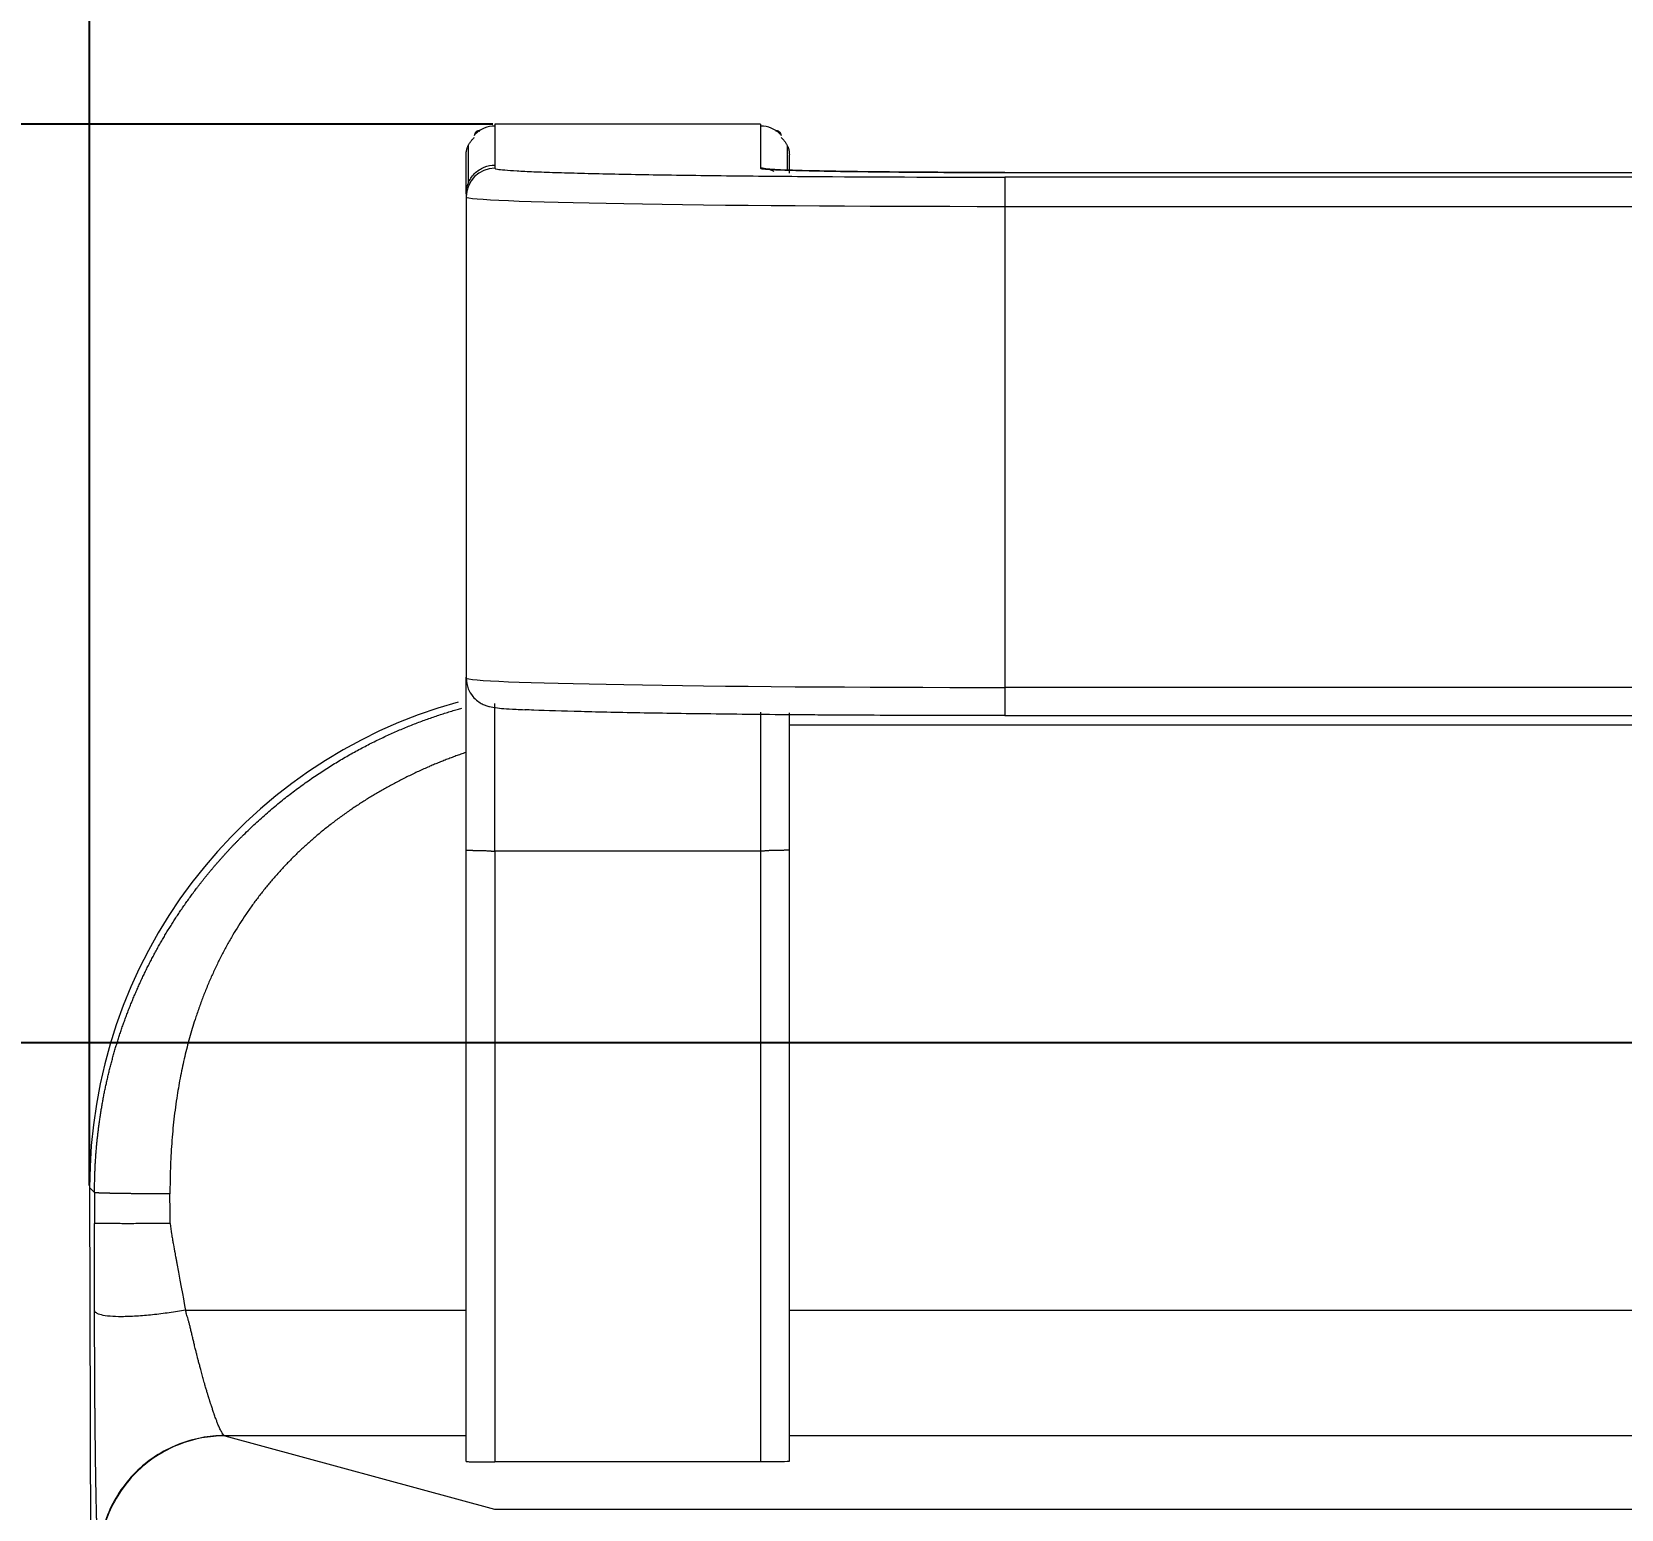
# Model space of a CAD drawing. Header units: millimetres. Extents: x 17284 to 19660, y -6011 to -2651.
# Drawn here: x 17738.91 to 17783.17, y -4804.72 to -4763.57 of the extents above; entities that cross this region are included whole.
import ezdxf

# ---------------------------------------------------------------- set-up
doc = ezdxf.new("R2010")
doc.units = ezdxf.units.MM
doc.layers.add('DIM', color=3, linetype='Continuous', lineweight=13)
doc.styles.get("Standard").update_dxf_attribs({"font": 'arial.ttf'})
doc.dimstyles.get("Standard").update_dxf_attribs({"dimtxt": 0.18, "dimasz": 0.18, "dimexe": 0.18, "dimexo": 0.0625, "dimgap": 0.09, "dimtad": 0, "dimtih": 1, "dimtoh": 1, "dimdec": 1, "dimdsep": 46, "dimtxsty": 'Standard', "dimcen": 0.09, "dimadec": 0, "dimazin": 0, "dimtfac": 1, "dimtdec": 1, "dimtofl": 0, "dimtmove": 0, "dimatfit": 3, "dimfxl": 1, "dimtolj": 1, "dimtzin": 0, "dimarcsym": 0})

# ---------------------------------------------------------------- blocks, each defined once
blk = doc.blocks.new('*D58')
at = {"layer": 'Defpoints', "color": 0, "transparency": 16777216}
for p in [(18255.094, -4637.171), (17740.521, -4795.764), (18255.094, -4795.764)]:
    blk.add_point(p, dxfattribs=at)
at = {"layer": 'DIM', "color": 0, "lineweight": -2, "transparency": 16777216}
for p, q in [((17740.521, -4795.701), (17740.521, -4636.991)), ((17758.521, -4637.171), (17923.677, -4637.171)), ((18237.094, -4637.171), (17973.373, -4637.171)), ((18255.094, -4795.701), (18255.094, -4636.991))]:
    blk.add_line(p, q, dxfattribs=at)
at = {"layer": 'DIM', "color": 0, "transparency": 16777216}
for points in [[(17758.521, -4634.171), (17758.521, -4640.171), (17740.521, -4637.171)], [(18237.094, -4634.171), (18237.094, -4640.171), (18255.094, -4637.171)]]:
    blk.add_solid(points, dxfattribs=at)
at = {"layer": 'DIM', "color": 0, "transparency": 16777216, "insert": (17948.525, -4637.171), "char_height": 18, "attachment_point": 5}
blk.add_mtext('\\A1;514', dxfattribs=at)
blk = doc.blocks.new('*D59')
at = {"layer": 'Defpoints', "color": 0, "transparency": 16777216}
for p in [(17740.521, -4693.506), (17740.521, -4791.73), (17814.807, -4791.73)]:
    blk.add_point(p, dxfattribs=at)
at = {"layer": 'DIM', "color": 0, "lineweight": -2, "transparency": 16777216}
for p, q in [((17740.521, -4791.668), (17740.521, -4693.326)), ((17814.807, -4791.668), (17814.807, -4693.326)), ((17740.521, -4693.506), (17722.521, -4693.506)), ((17796.807, -4693.506), (17758.521, -4693.506))]:
    blk.add_line(p, q, dxfattribs=at)
at = {"layer": 'DIM', "color": 0, "transparency": 16777216}
for points in [[(17758.521, -4690.506), (17758.521, -4696.506), (17740.521, -4693.506)], [(17796.807, -4690.506), (17796.807, -4696.506), (17814.807, -4693.506)]]:
    blk.add_solid(points, dxfattribs=at)
at = {"layer": 'DIM', "color": 0, "transparency": 16777216, "insert": (17694.149, -4693.506), "char_height": 18, "attachment_point": 5}
blk.add_mtext('\\A1;74.5', dxfattribs=at)
blk = doc.blocks.new('*D62')
at = {"layer": 'Defpoints', "color": 0, "transparency": 16777216}
for p in [(17804.757, -4791.73), (17689.316, -4934.73), (17804.757, -4934.73)]:
    blk.add_point(p, dxfattribs=at)
at = {"layer": 'DIM', "color": 0, "lineweight": -2, "transparency": 16777216}
for p, q in [((17804.695, -4791.73), (17689.136, -4791.73)), ((17689.316, -4809.73), (17689.316, -4849.034)), ((17689.316, -4916.73), (17689.316, -4877.427)), ((17804.695, -4934.73), (17689.136, -4934.73))]:
    blk.add_line(p, q, dxfattribs=at)
at = {"layer": 'DIM', "color": 0, "transparency": 16777216}
for points in [[(17686.316, -4809.73), (17692.316, -4809.73), (17689.316, -4791.73)], [(17686.316, -4916.73), (17692.316, -4916.73), (17689.316, -4934.73)]]:
    blk.add_solid(points, dxfattribs=at)
at = {"layer": 'DIM', "color": 0, "transparency": 16777216, "insert": (17689.316, -4863.23), "char_height": 18, "attachment_point": 5}
blk.add_mtext('\\A1;143', dxfattribs=at)
blk = doc.blocks.new('*D66')
at = {"layer": 'Defpoints', "color": 0, "transparency": 16777216}
for p in [(17751.807, -4766.149), (17623.242, -4944.73), (17765.841, -4944.73)]:
    blk.add_point(p, dxfattribs=at)
at = {"layer": 'DIM', "color": 0, "lineweight": -2, "transparency": 16777216}
for p, q in [((17751.745, -4766.149), (17623.062, -4766.149)), ((17623.242, -4784.149), (17623.242, -4841.249)), ((17623.242, -4926.73), (17623.242, -4869.63)), ((17765.779, -4944.73), (17623.062, -4944.73))]:
    blk.add_line(p, q, dxfattribs=at)
at = {"layer": 'DIM', "color": 0, "transparency": 16777216}
for points in [[(17620.242, -4784.149), (17626.242, -4784.149), (17623.242, -4766.149)], [(17620.242, -4926.73), (17626.242, -4926.73), (17623.242, -4944.73)]]:
    blk.add_solid(points, dxfattribs=at)
at = {"layer": 'DIM', "color": 0, "transparency": 16777216, "insert": (17623.242, -4855.44), "char_height": 18, "attachment_point": 5}
blk.add_mtext('\\A1;178.5', dxfattribs=at)

msp = doc.modelspace()

# ---------------------------------------------------------------- linework, layer by layer
at = {"linetype": 'Continuous', "lineweight": 18}
for p, q in [((17759.207, -4766.149), (17751.807, -4766.149)), ((17766.007, -4767.491), (18230.007, -4767.491)), ((17751.007, -4768.085), (17751.007, -4768.172)), ((17751.007, -4768.172), (17751.007, -4781.57)), ((17766.007, -4782.618), (18230.007, -4782.618)), ((17740.521, -4795.764), (17740.842, -4923.222)), ((17759.207, -4803.405), (17751.807, -4803.405)), ((17751.8, -4804.72), (18243.815, -4804.72))]:
    msp.add_line(p, q, dxfattribs=at)
at = {"linetype": 'Continuous', "lineweight": 13}
for p, q in [((17751.807, -4767.285), (17751.807, -4767.372)), ((17759.207, -4767.285), (17759.207, -4767.372)), ((18230.007, -4767.62), (17766.007, -4767.62)), ((17766.007, -4767.62), (17766.007, -4768.434)), ((17766.007, -4768.434), (17766.007, -4781.832)), ((17766.007, -4768.434), (18230.007, -4768.434)), ((17766.007, -4781.832), (17766.007, -4782.618)), ((18230.007, -4781.832), (17766.007, -4781.832)), ((17986.813, -4782.888), (17760.008, -4782.888)), ((17740.658, -4795.902), (17740.521, -4795.764)), ((17743.189, -4799.177), (17751.011, -4799.177)), ((17760.01, -4799.177), (17980.413, -4799.177)), ((17751.009, -4802.677), (17744.283, -4802.677)), ((17744.283, -4802.677), (17751.8, -4804.72)), ((17980.41, -4802.677), (17760.01, -4802.677))]:
    msp.add_line(p, q, dxfattribs=at)
for centre, major_axis, ratio, start_param, end_param in [((17751.807, -4768.172), (-0.8, 0), 0.999848, 4.712389, 6.283185), ((17759.207, -4768.172), (0.8, 0), 0.999848, 1.080119, 1.570796), ((17766.007, -4767.372), (-6.8, 0), 0.017452, 0, 1.570796), ((17766.007, -4768.172), (-15, 0), 0.017452, 0, 1.570796), ((17766.007, -4781.57), (15, 0), 0.017452, 3.141593, 4.712389)]:
    msp.add_ellipse(centre, major_axis=major_axis, ratio=ratio, start_param=start_param, end_param=end_param, dxfattribs=at)
at = {"linetype": 'Continuous', "lineweight": 18}
msp.add_ellipse((17754.523, -4795.733), major_axis=(9.863, -9.942), ratio=0.999698, start_param=2.630393, end_param=3.933367, dxfattribs=at)
for points, degree, knots in [([(17751.389, -4766.346), (17751.352, -4766.316), (17751.293, -4766.355), (17751.248, -4766.383), (17751.23, -4766.468)], 3, [0, 0, 0, 0, 0.56271, 1, 1, 1, 1]), ([(17751.807, -4766.198), (17751.703, -4766.199), (17751.552, -4766.229), (17751.362, -4766.331), (17751.278, -4766.401), (17751.238, -4766.441)], 3, [0, 0, 0, 0, 0.482443, 0.739098, 1, 1, 1, 1]), ([(17759.777, -4766.441), (17759.737, -4766.401), (17759.653, -4766.331), (17759.463, -4766.229), (17759.312, -4766.199), (17759.207, -4766.198)], 3, [0, 0, 0, 0, 0.2609, 0.517555, 1, 1, 1, 1]), ([(17759.785, -4766.469), (17759.767, -4766.383), (17759.722, -4766.355), (17759.663, -4766.316), (17759.627, -4766.346)], 3, [0, 0, 0, 0, 0.437656, 1, 1, 1, 1]), ([(17751.062, -4766.736), (17751.062, -4766.79), (17751.062, -4766.885), (17751.062, -4767.008), (17751.062, -4767.103), (17751.062, -4767.185), (17751.062, -4767.265), (17751.062, -4767.345), (17751.062, -4767.427), (17751.062, -4767.522), (17751.062, -4767.645), (17751.062, -4767.74), (17751.062, -4767.794)], 3, [0, 0, 0, 0, 0.153019, 0.268642, 0.349318, 0.423693, 0.5, 0.576307, 0.650682, 0.731358, 0.846981, 1, 1, 1, 1]), ([(17759.953, -4767.425), (17759.953, -4767.425), (17759.953, -4767.398), (17759.953, -4767.345), (17759.953, -4767.265), (17759.953, -4767.185), (17759.953, -4767.103), (17759.953, -4767.008), (17759.953, -4766.885), (17759.953, -4766.79), (17759.953, -4766.736)], 3, [0, 0, 0, 0, 0.001232, 0.115394, 0.232522, 0.349649, 0.463811, 0.587646, 0.765122, 1, 1, 1, 1]), ([(17751.007, -4768.085), (17751.007, -4767.957), (17751.007, -4767.766), (17751.007, -4767.544), (17751.007, -4767.433), (17751.007, -4767.377), (17751.007, -4767.349), (17751.007, -4767.336), (17751.007, -4767.329), (17751.007, -4767.325), (17751.007, -4767.323), (17751.007, -4767.323), (17751.007, -4767.322), (17751.007, -4767.322), (17751.007, -4767.322), (17751.007, -4767.322), (17751.007, -4767.322), (17751.007, -4767.312), (17751.007, -4767.28), (17751.007, -4767.215), (17751.007, -4767.175), (17751.007, -4767.153), (17751.007, -4767.142), (17751.007, -4767.136), (17751.007, -4767.134), (17751.007, -4767.132), (17751.007, -4767.131), (17751.007, -4767.131), (17751.007, -4767.131), (17751.007, -4767.131), (17751.007, -4767.131), (17751.007, -4767.131), (17751.007, -4767.125), (17751.007, -4767.109), (17751.007, -4767.076), (17751.007, -4767.057), (17751.007, -4767.046), (17751.007, -4767.041), (17751.007, -4767.038), (17751.007, -4767.037), (17751.007, -4767.036), (17751.007, -4767.035), (17751.007, -4767.035), (17751.007, -4767.035), (17751.007, -4767.035), (17751.007, -4767.027), (17751.007, -4767.016), (17751.007, -4767.004), (17751.007, -4767)], 3, [0, 0, 0, 0, 0.35195, 0.527925, 0.615912, 0.659906, 0.681903, 0.692901, 0.698401, 0.70115, 0.702525, 0.703212, 0.703556, 0.703728, 0.703814, 0.703814, 0.7039, 0.7039, 0.791887, 0.835881, 0.857878, 0.868876, 0.874375, 0.877125, 0.8785, 0.879187, 0.879531, 0.879703, 0.879789, 0.879832, 0.879832, 0.879875, 0.879875, 0.923868, 0.945865, 0.956864, 0.962363, 0.965113, 0.966487, 0.967175, 0.967518, 0.96769, 0.967776, 0.967776, 0.967862, 0.967862, 0.989859, 1, 1, 1, 1]), ([(17760.007, -4767), (17760.007, -4767.011), (17760.007, -4767.023), (17760.007, -4767.068), (17760.007, -4767.1), (17760.007, -4767.161), (17760.007, -4767.193), (17760.007, -4767.243), (17760.007, -4767.267), (17760.007, -4767.294), (17760.007, -4767.308), (17760.007, -4767.315), (17760.007, -4767.318), (17760.007, -4767.32), (17760.007, -4767.321), (17760.007, -4767.321), (17760.007, -4767.321), (17760.007, -4767.322), (17760.007, -4767.322), (17760.007, -4767.322), (17760.007, -4767.322), (17760.007, -4767.334), (17760.007, -4767.369), (17760.007, -4767.391), (17760.007, -4767.404), (17760.007, -4767.41), (17760.007, -4767.414), (17760.007, -4767.415), (17760.007, -4767.416), (17760.007, -4767.417), (17760.007, -4767.417), (17760.007, -4767.445), (17760.007, -4767.479), (17760.007, -4767.501), (17760.007, -4767.508), (17760.007, -4767.511), (17760.007, -4767.512), (17760.007, -4767.512), (17760.007, -4767.513), (17760.007, -4767.513), (17760.007, -4767.513), (17760.007, -4767.513), (17760.007, -4767.513), (17760.007, -4767.513), (17760.007, -4767.513)], 3, [0, 0, 0, 0, 0.068001, 0.068001, 0.254434, 0.254434, 0.440866, 0.440866, 0.534082, 0.58069, 0.603995, 0.615647, 0.621473, 0.624386, 0.625842, 0.62657, 0.626934, 0.627116, 0.627116, 0.627299, 0.627299, 0.720515, 0.767123, 0.790427, 0.802079, 0.807905, 0.810818, 0.812274, 0.813003, 0.813003, 0.813731, 0.813731, 0.906947, 0.953555, 0.976859, 0.988511, 0.994337, 0.99725, 0.998707, 0.999435, 0.999799, 0.999981, 0.999981, 1, 1, 1, 1]), ([(17751.807, -4767.372), (17751.807, -4767.38), (17751.83, -4767.389), (17751.922, -4767.405), (17751.992, -4767.413), (17752.175, -4767.429), (17752.288, -4767.437), (17752.559, -4767.452), (17752.717, -4767.46), (17753.073, -4767.475), (17753.272, -4767.482), (17753.709, -4767.496), (17753.949, -4767.503), (17754.722, -4767.523), (17755.31, -4767.536), (17756.624, -4767.559), (17757.336, -4767.569), (17758.496, -4767.583), (17758.893, -4767.587), (17759.71, -4767.594), (17760.127, -4767.598), (17762.287, -4767.614), (17764.103, -4767.62), (17766.007, -4767.62)], 3, [0, 0, 0, 0, 0.0625, 0.0625, 0.125, 0.125, 0.1875, 0.1875, 0.25, 0.25, 0.3125, 0.3125, 0.375, 0.375, 0.5, 0.5, 0.625, 0.625, 0.6875, 0.6875, 0.75, 0.75, 1, 1, 1, 1]), ([(17759.607, -4767.409), (17759.526, -4767.405), (17759.414, -4767.4), (17759.372, -4767.395), (17759.369, -4767.395)], 3, [0, 0, 0, 0, 0.536818, 1, 1, 1, 1]), ([(17766.007, -4767.491), (17765.637, -4767.491), (17764.577, -4767.489), (17762.855, -4767.479), (17761.14, -4767.457), (17760.033, -4767.431), (17759.694, -4767.415), (17759.607, -4767.409)], 3, [0, 0, 0, 0, 0.127599, 0.372868, 0.618674, 0.863843, 1, 1, 1, 1]), ([(17751.007, -4786.357), (17751.007, -4785.661), (17751.007, -4785.059), (17751.007, -4784.461), (17751.007, -4783.915), (17751.007, -4783.395), (17751.007, -4782.929), (17751.007, -4782.479), (17751.007, -4781.793), (17751.007, -4781.546)], 2, [0, 0, 0, 0.206111, 0.206111, 0.412222, 0.412222, 0.618334, 0.618334, 0.824445, 1, 1, 1]), ([(17751.007, -4781.57), (17751.01, -4781.679), (17751.044, -4781.86), (17751.178, -4782.083), (17751.328, -4782.221), (17751.463, -4782.3), (17751.578, -4782.346), (17751.705, -4782.379), (17751.917, -4782.409), (17752.147, -4782.432), (17752.557, -4782.449), (17752.646, -4782.452)], 3, [0, 0, 0, 0, 0.058724, 0.106791, 0.148837, 0.187846, 0.230381, 0.295584, 0.447895, 0.888077, 1, 1, 1, 1]), ([(17740.658, -4795.902), (17740.658, -4795.882), (17740.658, -4795.841), (17740.658, -4795.78), (17740.659, -4795.719), (17740.66, -4795.657), (17740.661, -4795.596), (17740.662, -4795.535), (17740.664, -4795.473), (17740.666, -4795.411), (17740.668, -4795.35), (17740.67, -4795.288), (17740.673, -4795.226), (17740.676, -4795.164), (17740.679, -4795.102), (17740.683, -4795.04), (17740.687, -4794.977), (17740.691, -4794.915), (17740.695, -4794.853), (17740.7, -4794.79), (17740.705, -4794.728), (17740.71, -4794.665), (17740.716, -4794.603), (17740.722, -4794.54), (17740.728, -4794.477), (17740.734, -4794.414), (17740.741, -4794.351), (17740.748, -4794.288), (17740.755, -4794.225), (17740.763, -4794.162), (17740.771, -4794.099), (17740.779, -4794.036), (17740.788, -4793.973), (17740.796, -4793.909), (17740.806, -4793.846), (17740.815, -4793.783), (17740.825, -4793.719), (17740.835, -4793.656), (17740.845, -4793.592), (17740.856, -4793.528), (17740.867, -4793.465), (17740.878, -4793.401), (17740.89, -4793.337), (17740.902, -4793.274), (17740.914, -4793.21), (17740.926, -4793.146), (17740.939, -4793.082), (17740.952, -4793.018), (17740.966, -4792.954), (17740.98, -4792.891), (17740.994, -4792.827), (17741.008, -4792.763), (17741.023, -4792.699), (17741.038, -4792.635), (17741.054, -4792.571), (17741.069, -4792.506), (17741.085, -4792.442), (17741.102, -4792.378), (17741.119, -4792.314), (17741.136, -4792.25), (17741.153, -4792.186), (17741.171, -4792.122), (17741.189, -4792.058), (17741.207, -4791.994), (17741.226, -4791.929), (17741.245, -4791.865), (17741.264, -4791.801), (17741.284, -4791.737), (17741.304, -4791.673), (17741.324, -4791.609), (17741.345, -4791.545), (17741.366, -4791.481), (17741.387, -4791.417), (17741.409, -4791.352), (17741.431, -4791.288), (17741.454, -4791.224), (17741.476, -4791.16), (17741.5, -4791.096), (17741.523, -4791.033), (17741.547, -4790.969), (17741.571, -4790.905), (17741.595, -4790.841), (17741.62, -4790.777), (17741.645, -4790.713), (17741.671, -4790.649), (17741.697, -4790.586), (17741.723, -4790.522), (17741.75, -4790.458), (17741.777, -4790.395), (17741.804, -4790.331), (17741.831, -4790.268), (17741.859, -4790.204), (17741.888, -4790.141), (17741.916, -4790.078), (17741.945, -4790.014), (17741.975, -4789.951), (17742.005, -4789.888), (17742.035, -4789.825), (17742.065, -4789.762), (17742.096, -4789.699), (17742.127, -4789.636), (17742.159, -4789.574), (17742.191, -4789.511), (17742.223, -4789.448), (17742.255, -4789.386), (17742.288, -4789.323), (17742.322, -4789.261), (17742.355, -4789.198), (17742.389, -4789.136), (17742.424, -4789.074), (17742.459, -4789.012), (17742.494, -4788.95), (17742.529, -4788.888), (17742.565, -4788.827), (17742.601, -4788.765), (17742.638, -4788.703), (17742.675, -4788.642), (17742.712, -4788.581), (17742.75, -4788.52), (17742.788, -4788.459), (17742.826, -4788.398), (17742.865, -4788.337), (17742.904, -4788.276), (17742.944, -4788.215), (17742.984, -4788.155), (17743.024, -4788.095), (17743.064, -4788.034), (17743.105, -4787.974), (17743.147, -4787.914), (17743.188, -4787.855), (17743.23, -4787.795), (17743.273, -4787.736), (17743.316, -4787.676), (17743.359, -4787.617), (17743.402, -4787.558), (17743.446, -4787.499), (17743.49, -4787.44), (17743.535, -4787.382), (17743.58, -4787.323), (17743.625, -4787.265), (17743.671, -4787.207), (17743.717, -4787.149), (17743.763, -4787.091), (17743.81, -4787.034), (17743.857, -4786.976), (17743.905, -4786.919), (17743.953, -4786.862), (17744.001, -4786.805), (17744.05, -4786.749), (17744.099, -4786.692), (17744.148, -4786.636), (17744.198, -4786.58), (17744.248, -4786.524), (17744.298, -4786.468), (17744.349, -4786.413), (17744.4, -4786.357), (17744.452, -4786.302), (17744.504, -4786.247), (17744.556, -4786.193), (17744.609, -4786.138), (17744.662, -4786.084), (17744.715, -4786.03), (17744.804, -4785.94), (17744.931, -4785.817), (17745.095, -4785.661), (17745.261, -4785.509), (17745.427, -4785.36), (17745.595, -4785.216), (17745.763, -4785.076), (17745.932, -4784.939), (17746.101, -4784.807), (17746.271, -4784.678), (17746.441, -4784.553), (17746.612, -4784.431), (17746.783, -4784.313), (17746.954, -4784.199), (17747.125, -4784.088), (17747.296, -4783.981), (17747.467, -4783.877), (17747.637, -4783.776), (17747.808, -4783.679), (17747.978, -4783.585), (17748.148, -4783.495), (17748.317, -4783.408), (17748.486, -4783.323), (17748.654, -4783.242), (17748.821, -4783.164), (17748.988, -4783.089), (17749.154, -4783.017), (17749.319, -4782.948), (17749.483, -4782.881), (17749.646, -4782.817), (17749.809, -4782.756), (17749.97, -4782.698), (17750.13, -4782.642), (17750.289, -4782.589), (17750.446, -4782.538), (17750.603, -4782.49), (17750.75, -4782.446), (17750.844, -4782.419), (17750.887, -4782.407)], 3, [0, 0, 0, 0, 0.003351, 0.006708, 0.010069, 0.013436, 0.016808, 0.020184, 0.023567, 0.026954, 0.030346, 0.033743, 0.037146, 0.040554, 0.043966, 0.047384, 0.050807, 0.054236, 0.057669, 0.061107, 0.064551, 0.068, 0.071454, 0.074913, 0.078377, 0.081846, 0.085321, 0.088801, 0.092285, 0.095775, 0.099271, 0.102771, 0.106276, 0.109787, 0.113302, 0.116823, 0.120349, 0.123881, 0.127417, 0.130958, 0.134505, 0.138057, 0.141614, 0.145176, 0.148743, 0.152316, 0.155894, 0.159476, 0.163064, 0.166658, 0.170256, 0.173859, 0.177468, 0.181082, 0.184701, 0.188325, 0.191955, 0.195589, 0.199229, 0.202874, 0.206524, 0.210179, 0.21384, 0.217505, 0.221176, 0.224852, 0.228533, 0.23222, 0.235911, 0.239608, 0.24331, 0.247017, 0.250729, 0.254447, 0.258169, 0.261897, 0.26563, 0.269369, 0.273112, 0.276861, 0.280615, 0.284374, 0.288138, 0.291907, 0.295682, 0.299462, 0.303247, 0.307037, 0.310833, 0.314633, 0.318439, 0.32225, 0.326066, 0.329888, 0.333715, 0.337546, 0.341384, 0.345226, 0.349073, 0.352926, 0.356784, 0.360647, 0.364516, 0.368389, 0.372268, 0.376152, 0.380041, 0.383936, 0.387835, 0.39174, 0.39565, 0.399566, 0.403486, 0.407412, 0.411343, 0.415279, 0.419221, 0.423167, 0.427119, 0.431076, 0.435039, 0.439006, 0.442979, 0.446957, 0.45094, 0.454929, 0.458922, 0.462921, 0.466926, 0.470935, 0.47495, 0.478969, 0.482995, 0.487025, 0.49106, 0.495101, 0.499147, 0.503199, 0.507255, 0.511317, 0.515384, 0.519456, 0.523534, 0.527616, 0.531704, 0.535797, 0.539896, 0.544, 0.548109, 0.552223, 0.556342, 0.560467, 0.564597, 0.568732, 0.572872, 0.577018, 0.581169, 0.585325, 0.589487, 0.593653, 0.597825, 0.602002, 0.606185, 0.618763, 0.631235, 0.643602, 0.655864, 0.668021, 0.680073, 0.692019, 0.70386, 0.715596, 0.727226, 0.738751, 0.750171, 0.761486, 0.772696, 0.7838, 0.794799, 0.805692, 0.816481, 0.827164, 0.837742, 0.848215, 0.858582, 0.868845, 0.879002, 0.889054, 0.899, 0.908842, 0.918578, 0.928209, 0.937734, 0.947155, 0.95647, 0.965681, 0.974785, 0.983785, 0.99268, 1, 1, 1, 1]), ([(17766.007, -4782.618), (17765.055, -4782.618), (17763.66, -4782.615), (17762.09, -4782.608), (17761.43, -4782.605), (17760.992, -4782.602), (17760.774, -4782.6), (17760.129, -4782.596), (17759.71, -4782.592), (17758.894, -4782.585), (17758.494, -4782.58), (17757.339, -4782.567), (17756.624, -4782.557), (17755.638, -4782.539), (17755.327, -4782.533), (17754.74, -4782.521), (17754.465, -4782.514), (17753.689, -4782.494), (17753.252, -4782.48), (17752.804, -4782.461), (17752.719, -4782.457), (17752.64, -4782.453)], 3, [0, 0, 0, 0, 0.159914, 0.23987, 0.279849, 0.279849, 0.319827, 0.319827, 0.399784, 0.399784, 0.479741, 0.479741, 0.639655, 0.639655, 0.719611, 0.719611, 0.799568, 0.799568, 0.959482, 0.959482, 1, 1, 1, 1]), ([(17760.007, -4782.539), (17760.007, -4782.737), (17760.007, -4782.955), (17760.007, -4783.425), (17760.007, -4783.938), (17760.007, -4784.469), (17760.007, -4785.072), (17760.007, -4785.667), (17760.007, -4786.357)], 2, [0, 0, 0, 0.138086, 0.138086, 0.42539, 0.42539, 0.712695, 0.712695, 1, 1, 1]), ([(17750.991, -4783.646), (17750.442, -4783.835), (17749.918, -4784.064), (17748.762, -4784.571), (17747.767, -4785.258), (17746.729, -4785.973), (17745.905, -4786.858), (17744.247, -4788.638), (17743.456, -4791.084), (17742.751, -4793.263), (17742.758, -4795.938)], 2, [0, 0, 0, 0.072965, 0.072965, 0.227471, 0.227471, 0.381977, 0.381977, 0.690988, 0.690988, 1, 1, 1]), ([(17751.007, -4803.391), (17751.007, -4797.714), (17751.007, -4794.874), (17751.007, -4793.767), (17751.007, -4790.616), (17751.007, -4788.921), (17751.007, -4788.487), (17751.007, -4787.746), (17751.007, -4787.422), (17751.007, -4787.069), (17751.007, -4786.89), (17751.007, -4786.711), (17751.007, -4786.535), (17751.007, -4786.357)], 2, [0, 0, 0, 0.5, 0.5, 0.75, 0.75, 0.875, 0.875, 0.9375, 0.9375, 0.96875, 0.96875, 0.984375, 1, 1, 1]), ([(17760.007, -4786.357), (17760.007, -4786.362), (17760.007, -4786.399), (17760.007, -4786.494), (17760.007, -4786.554), (17760.007, -4786.588), (17760.007, -4786.605), (17760.007, -4786.613), (17760.007, -4786.618), (17760.007, -4786.623), (17760.007, -4786.649), (17760.007, -4786.701), (17760.007, -4786.787), (17760.007, -4786.836), (17760.007, -4786.862), (17760.007, -4786.874), (17760.007, -4786.882), (17760.007, -4786.887), (17760.007, -4786.978), (17760.007, -4787.112), (17760.007, -4787.267), (17760.007, -4787.344), (17760.007, -4787.383), (17760.007, -4787.403), (17760.007, -4787.412), (17760.007, -4787.417), (17760.007, -4787.419), (17760.007, -4787.422), (17760.007, -4787.424), (17760.007, -4787.558), (17760.007, -4787.946), (17760.007, -4788.197), (17760.007, -4788.337), (17760.007, -4788.411), (17760.007, -4788.448), (17760.007, -4788.465), (17760.007, -4788.476), (17760.007, -4788.482), (17760.007, -4789.049), (17760.007, -4789.736), (17760.007, -4790.267), (17760.007, -4790.464), (17760.007, -4790.546), (17760.007, -4790.582), (17760.007, -4790.599), (17760.007, -4790.608), (17760.007, -4790.612), (17760.007, -4790.614), (17760.007, -4790.615), (17760.007, -4790.613), (17760.007, -4791.858), (17760.007, -4793.322), (17760.007, -4794.331), (17760.007, -4794.661), (17760.007, -4794.782), (17760.007, -4794.832), (17760.007, -4794.854), (17760.007, -4794.864), (17760.007, -4794.869), (17760.007, -4794.871), (17760.007, -4794.873), (17760.007, -4794.872), (17760.007, -4797.713), (17760.007, -4800.552), (17760.007, -4803.391)], 3, [0, 0, 0, 0, 0.007813, 0.011719, 0.013672, 0.014648, 0.015137, 0.015381, 0.015381, 0.015625, 0.015625, 0.023438, 0.027344, 0.029297, 0.030273, 0.030762, 0.030762, 0.03125, 0.03125, 0.046875, 0.054688, 0.058594, 0.060547, 0.061523, 0.062012, 0.062256, 0.062256, 0.0625, 0.0625, 0.09375, 0.109375, 0.117188, 0.121094, 0.123047, 0.124023, 0.124512, 0.124512, 0.125, 0.125, 0.1875, 0.21875, 0.234375, 0.242188, 0.246094, 0.248047, 0.249023, 0.249512, 0.249756, 0.249756, 0.25, 0.25, 0.375, 0.4375, 0.46875, 0.484375, 0.492188, 0.496094, 0.498047, 0.499023, 0.499512, 0.499512, 0.5, 0.5, 1, 1, 1, 1]), ([(17742.758, -4795.938), (17742.751, -4795.938), (17742.736, -4795.938), (17742.713, -4795.938), (17742.691, -4795.938), (17742.668, -4795.938), (17742.645, -4795.938), (17742.622, -4795.938), (17742.598, -4795.938), (17742.575, -4795.938), (17742.551, -4795.938), (17742.526, -4795.938), (17742.502, -4795.938), (17742.477, -4795.938), (17742.453, -4795.938), (17742.428, -4795.937), (17742.402, -4795.937), (17742.377, -4795.937), (17742.351, -4795.937), (17742.326, -4795.937), (17742.3, -4795.937), (17742.273, -4795.937), (17742.247, -4795.937), (17742.221, -4795.936), (17742.194, -4795.936), (17742.167, -4795.936), (17742.14, -4795.936), (17742.113, -4795.936), (17742.086, -4795.936), (17742.059, -4795.935), (17742.032, -4795.935), (17742.004, -4795.935), (17741.977, -4795.935), (17741.949, -4795.934), (17741.921, -4795.934), (17741.894, -4795.934), (17741.866, -4795.934), (17741.838, -4795.933), (17741.81, -4795.933), (17741.782, -4795.933), (17741.754, -4795.933), (17741.727, -4795.932), (17741.699, -4795.932), (17741.671, -4795.932), (17741.643, -4795.931), (17741.615, -4795.931), (17741.588, -4795.931), (17741.56, -4795.93), (17741.533, -4795.93), (17741.505, -4795.93), (17741.478, -4795.929), (17741.451, -4795.929), (17741.424, -4795.929), (17741.397, -4795.928), (17741.371, -4795.928), (17741.345, -4795.927), (17741.318, -4795.927), (17741.292, -4795.927), (17741.267, -4795.926), (17741.241, -4795.926), (17741.216, -4795.925), (17741.192, -4795.925), (17741.167, -4795.924), (17741.143, -4795.924), (17741.119, -4795.923), (17741.096, -4795.923), (17741.073, -4795.922), (17741.05, -4795.922), (17741.028, -4795.921), (17741.006, -4795.921), (17740.985, -4795.92), (17740.964, -4795.92), (17740.944, -4795.919), (17740.924, -4795.919), (17740.905, -4795.918), (17740.886, -4795.917), (17740.868, -4795.917), (17740.85, -4795.916), (17740.834, -4795.916), (17740.817, -4795.915), (17740.802, -4795.914), (17740.787, -4795.914), (17740.773, -4795.913), (17740.759, -4795.912), (17740.747, -4795.912), (17740.735, -4795.911), (17740.724, -4795.91), (17740.713, -4795.91), (17740.704, -4795.909), (17740.695, -4795.908), (17740.687, -4795.908), (17740.68, -4795.907), (17740.674, -4795.906), (17740.669, -4795.905), (17740.665, -4795.905), (17740.661, -4795.904), (17740.659, -4795.903), (17740.658, -4795.902), (17740.658, -4795.902)], 3, [0, 0, 0, 0, 0.006758, 0.013592, 0.020504, 0.027493, 0.034559, 0.041701, 0.048921, 0.056218, 0.063592, 0.071043, 0.078571, 0.086176, 0.093858, 0.101617, 0.109453, 0.117366, 0.125356, 0.133423, 0.141567, 0.149788, 0.158086, 0.166461, 0.174914, 0.183443, 0.192049, 0.200733, 0.209493, 0.21833, 0.227245, 0.236236, 0.245305, 0.25445, 0.263673, 0.272972, 0.282349, 0.291803, 0.301333, 0.310941, 0.320626, 0.330388, 0.340227, 0.350142, 0.360135, 0.370205, 0.380352, 0.390576, 0.400877, 0.411255, 0.42171, 0.432243, 0.442852, 0.453538, 0.464301, 0.475142, 0.486059, 0.497053, 0.508125, 0.519273, 0.530499, 0.541801, 0.553181, 0.564637, 0.576171, 0.587782, 0.599469, 0.611234, 0.623076, 0.634995, 0.646991, 0.659064, 0.671214, 0.683441, 0.695745, 0.708126, 0.720584, 0.733119, 0.745731, 0.75842, 0.771187, 0.78403, 0.79695, 0.809948, 0.823022, 0.836173, 0.849402, 0.862707, 0.87609, 0.88955, 0.903086, 0.9167, 0.930391, 0.944158, 0.958003, 0.971925, 0.985924, 1, 1, 1, 1]), ([(17740.659, -4799.184), (17740.659, -4798.901), (17740.659, -4798.666), (17740.659, -4798.434), (17740.659, -4798.392), (17740.66, -4798.303), (17740.66, -4798.21), (17740.66, -4798.079), (17740.66, -4797.981), (17740.66, -4797.931), (17740.66, -4797.909), (17740.66, -4797.894), (17740.66, -4797.888), (17740.66, -4797.741), (17740.66, -4797.568), (17740.66, -4797.426), (17740.66, -4797.378), (17740.66, -4797.348), (17740.66, -4797.337), (17740.66, -4797.297), (17740.66, -4797.243), (17740.66, -4797.167), (17740.66, -4797.111), (17740.66, -4797.079), (17740.66, -4796.927), (17740.66, -4796.833), (17740.66, -4796.765)], 3, [0, 0, 0, 0, 0.25, 0.25, 0.3125, 0.3125, 0.375, 0.4375, 0.46875, 0.484375, 0.492188, 0.492188, 0.5, 0.5, 0.625, 0.6875, 0.71875, 0.71875, 0.75, 0.75, 0.8125, 0.84375, 0.84375, 0.875, 0.875, 1, 1, 1, 1]), ([(17742.761, -4796.759), (17742.755, -4796.76), (17742.74, -4796.76), (17742.713, -4796.76), (17742.677, -4796.76), (17742.633, -4796.76), (17742.58, -4796.761), (17742.518, -4796.762), (17742.447, -4796.762), (17742.367, -4796.763), (17742.278, -4796.764), (17742.179, -4796.765), (17742.073, -4796.766), (17741.964, -4796.766), (17741.857, -4796.767), (17741.755, -4796.768), (17741.655, -4796.768), (17741.557, -4796.768), (17741.463, -4796.768), (17741.373, -4796.767), (17741.306, -4796.767), (17741.256, -4796.767), (17741.217, -4796.767), (17741.167, -4796.767), (17741.108, -4796.767), (17741.041, -4796.767), (17740.97, -4796.767), (17740.898, -4796.767), (17740.839, -4796.767), (17740.796, -4796.766), (17740.765, -4796.766), (17740.74, -4796.766), (17740.72, -4796.765), (17740.703, -4796.765), (17740.69, -4796.765), (17740.68, -4796.765), (17740.673, -4796.765), (17740.667, -4796.764), (17740.664, -4796.764), (17740.661, -4796.764), (17740.661, -4796.764), (17740.66, -4796.765)], 3, [0, 0, 0, 0, 0.005667, 0.013914, 0.024779, 0.038313, 0.054573, 0.073629, 0.095555, 0.120438, 0.148366, 0.179417, 0.213663, 0.251176, 0.286061, 0.321263, 0.356729, 0.392415, 0.428268, 0.464227, 0.500235, 0.51191, 0.529249, 0.55224, 0.580848, 0.615003, 0.654585, 0.699417, 0.749239, 0.778718, 0.806547, 0.832749, 0.857347, 0.880367, 0.901835, 0.921787, 0.94026, 0.957286, 0.972898, 0.987126, 1, 1, 1, 1]), ([(17742.761, -4796.759), (17742.775, -4796.861), (17742.796, -4797.008), (17742.821, -4797.169), (17742.834, -4797.246), (17742.841, -4797.284), (17742.844, -4797.303), (17742.846, -4797.311), (17742.847, -4797.316), (17742.847, -4797.32), (17742.856, -4797.368), (17742.875, -4797.472), (17742.908, -4797.654), (17742.928, -4797.76), (17742.938, -4797.817), (17742.943, -4797.842), (17742.946, -4797.859), (17742.948, -4797.866), (17743.077, -4798.559), (17743.157, -4798.993), (17743.189, -4799.177)], 3, [0, 0, 0, 0, 0.125, 0.1875, 0.21875, 0.234375, 0.242187, 0.246094, 0.246094, 0.25, 0.25, 0.375, 0.4375, 0.46875, 0.484375, 0.492187, 0.492187, 0.5, 0.5, 1, 1, 1, 1]), ([(17743.189, -4799.177), (17743.044, -4799.203), (17742.74, -4799.251), (17742.271, -4799.31), (17741.816, -4799.349), (17741.407, -4799.363), (17741.072, -4799.351), (17740.832, -4799.313), (17740.693, -4799.256), (17740.662, -4799.209), (17740.659, -4799.184)], 3, [0, 0, 0, 0, 0.124974, 0.250106, 0.375238, 0.50037, 0.625502, 0.750633, 0.875765, 1, 1, 1, 1]), ([(17744.267, -4802.669), (17744.062, -4802.67), (17743.636, -4802.709), (17742.979, -4802.896), (17742.345, -4803.223), (17741.779, -4803.683), (17741.321, -4804.248), (17740.995, -4804.88), (17740.81, -4805.534), (17740.773, -4805.957), (17740.773, -4806.161)], 3, [0, 0, 0, 0, 0.124945, 0.250048, 0.375152, 0.500255, 0.625358, 0.750462, 0.875565, 1, 1, 1, 1]), ([(17751.007, -4803.391), (17751.007, -4803.393), (17751.041, -4803.396), (17751.222, -4803.401), (17751.508, -4803.404), (17751.713, -4803.405), (17751.807, -4803.405)], 3, [0, 0, 0, 0, 0.245699, 0.497133, 0.748566, 1, 1, 1, 1]), ([(17760.007, -4803.391), (17760.007, -4803.394), (17759.888, -4803.4), (17759.506, -4803.404), (17759.302, -4803.405), (17759.207, -4803.405)], 3, [0, 0, 0, 0, 0.497772, 0.748886, 1, 1, 1, 1])]:
    msp.add_open_spline(points, degree=degree, knots=knots, dxfattribs=at)
at = {"linetype": 'Continuous', "lineweight": 13}
for points, degree in [([(17751.807, -4766.149), (17751.807, -4767.285)], 1), ([(17751.807, -4786.392), (17751.807, -4803.405)], 1), ([(17759.207, -4786.392), (17751.807, -4786.392)], 1), ([(17740.658, -4795.902), (17740.659, -4796.19), (17740.66, -4796.477), (17740.66, -4796.765)], 3), ([(17742.761, -4796.759), (17742.76, -4796.486), (17742.759, -4796.212), (17742.758, -4795.938)], 3)]:
    msp.add_open_spline(points, degree=degree, dxfattribs=at)
for points, degree, knots in [([(17759.207, -4766.148), (17759.207, -4766.149), (17759.207, -4766.152), (17759.207, -4766.161), (17759.207, -4766.177), (17759.207, -4766.191), (17759.207, -4766.221), (17759.207, -4766.266), (17759.207, -4766.386), (17759.207, -4766.565), (17759.207, -4766.885), (17759.207, -4767.125), (17759.207, -4767.285)], 3, [0, 0, 0, 0, 0.003853, 0.01045, 0.023644, 0.036838, 0.050032, 0.102808, 0.155584, 0.366688, 0.577792, 1, 1, 1, 1]), ([(17751.007, -4768.085), (17751.007, -4767.992), (17751.041, -4767.79), (17751.222, -4767.505), (17751.508, -4767.319), (17751.713, -4767.285), (17751.807, -4767.285)], 3, [0, 0, 0, 0, 0.245521, 0.497014, 0.748507, 1, 1, 1, 1]), ([(17751.807, -4786.392), (17751.807, -4786.229), (17751.807, -4785.434), (17751.807, -4784.046), (17751.807, -4782.881), (17751.807, -4782.39), (17751.807, -4782.283)], 3, [0, 0, 0, 0, 0.100538, 0.489853, 0.879169, 1, 1, 1, 1]), ([(17759.207, -4782.521), (17759.207, -4782.557), (17759.207, -4782.99), (17759.207, -4784.046), (17759.207, -4785.434), (17759.207, -4786.229), (17759.207, -4786.392)], 3, [0, 0, 0, 0, 0.039735, 0.464961, 0.890188, 1, 1, 1, 1]), ([(17751.007, -4786.357), (17751.007, -4786.357), (17751.007, -4786.358), (17751.008, -4786.358), (17751.008, -4786.358), (17751.009, -4786.359), (17751.01, -4786.359), (17751.011, -4786.359), (17751.012, -4786.359), (17751.013, -4786.36), (17751.015, -4786.36), (17751.017, -4786.36), (17751.019, -4786.361), (17751.021, -4786.361), (17751.023, -4786.361), (17751.026, -4786.362), (17751.029, -4786.362), (17751.031, -4786.362), (17751.034, -4786.362), (17751.037, -4786.363), (17751.041, -4786.363), (17751.044, -4786.363), (17751.047, -4786.363), (17751.051, -4786.364), (17751.054, -4786.364), (17751.058, -4786.364), (17751.062, -4786.364), (17751.066, -4786.365), (17751.07, -4786.365), (17751.074, -4786.365), (17751.078, -4786.365), (17751.082, -4786.365), (17751.086, -4786.366), (17751.091, -4786.366), (17751.095, -4786.366), (17751.099, -4786.366), (17751.103, -4786.366), (17751.108, -4786.367), (17751.112, -4786.367), (17751.116, -4786.367), (17751.121, -4786.367), (17751.125, -4786.367), (17751.129, -4786.368), (17751.133, -4786.368), (17751.138, -4786.368), (17751.142, -4786.368), (17751.146, -4786.368), (17751.15, -4786.368), (17751.154, -4786.368), (17751.158, -4786.369), (17751.162, -4786.369), (17751.166, -4786.369), (17751.17, -4786.369), (17751.173, -4786.369), (17751.177, -4786.369), (17751.181, -4786.369), (17751.184, -4786.369), (17751.187, -4786.369), (17751.191, -4786.37), (17751.194, -4786.37), (17751.197, -4786.37), (17751.2, -4786.37), (17751.203, -4786.37), (17751.206, -4786.37), (17751.209, -4786.37), (17751.211, -4786.37), (17751.214, -4786.37), (17751.216, -4786.37), (17751.219, -4786.37), (17751.221, -4786.37), (17751.223, -4786.37), (17751.225, -4786.37), (17751.227, -4786.371), (17751.228, -4786.371), (17751.23, -4786.371), (17751.231, -4786.371), (17751.233, -4786.371), (17751.234, -4786.371), (17751.235, -4786.371), (17751.236, -4786.371), (17751.237, -4786.371), (17751.238, -4786.371), (17751.238, -4786.371), (17751.239, -4786.371), (17751.239, -4786.371), (17751.239, -4786.371), (17751.249, -4786.371), (17751.268, -4786.371), (17751.298, -4786.372), (17751.329, -4786.372), (17751.357, -4786.371), (17751.381, -4786.371), (17751.402, -4786.371), (17751.424, -4786.372), (17751.448, -4786.372), (17751.474, -4786.373), (17751.499, -4786.374), (17751.527, -4786.376), (17751.561, -4786.378), (17751.603, -4786.381), (17751.643, -4786.384), (17751.678, -4786.387), (17751.704, -4786.388), (17751.731, -4786.39), (17751.757, -4786.391), (17751.782, -4786.392), (17751.799, -4786.392), (17751.807, -4786.392)], 3, [0, 0, 0, 0, 0.010533, 0.021017, 0.031448, 0.041821, 0.052132, 0.062376, 0.072549, 0.082649, 0.092671, 0.102612, 0.112469, 0.12224, 0.13192, 0.141508, 0.151002, 0.160399, 0.169697, 0.178893, 0.187987, 0.196976, 0.205859, 0.214634, 0.2233, 0.231855, 0.240298, 0.248628, 0.256842, 0.264938, 0.272915, 0.28077, 0.288501, 0.296108, 0.303588, 0.310939, 0.318161, 0.325252, 0.33221, 0.339036, 0.345726, 0.352282, 0.358701, 0.364982, 0.371126, 0.37713, 0.382995, 0.38872, 0.394304, 0.399747, 0.405049, 0.410208, 0.415225, 0.420098, 0.424829, 0.429416, 0.433859, 0.438158, 0.442313, 0.446324, 0.45019, 0.453911, 0.457487, 0.460919, 0.464205, 0.467347, 0.470343, 0.473194, 0.475899, 0.478459, 0.480874, 0.483143, 0.485267, 0.487245, 0.489078, 0.490765, 0.492307, 0.493703, 0.494954, 0.496059, 0.497018, 0.497832, 0.498501, 0.499023, 0.499401, 0.499632, 0.499718, 0.531046, 0.562354, 0.593608, 0.624775, 0.64321, 0.662651, 0.683077, 0.704463, 0.726779, 0.749989, 0.771024, 0.799046, 0.833828, 0.875065, 0.896881, 0.918308, 0.93934, 0.959971, 0.980194, 1, 1, 1, 1]), ([(17760.007, -4786.357), (17760.007, -4786.357), (17760.007, -4786.358), (17760.007, -4786.359), (17760.003, -4786.36), (17759.995, -4786.361), (17759.978, -4786.363), (17759.951, -4786.365), (17759.913, -4786.368), (17759.87, -4786.369), (17759.824, -4786.37), (17759.778, -4786.371), (17759.733, -4786.371), (17759.691, -4786.371), (17759.651, -4786.372), (17759.613, -4786.372), (17759.58, -4786.373), (17759.55, -4786.373), (17759.525, -4786.374), (17759.501, -4786.375), (17759.468, -4786.377), (17759.418, -4786.381), (17759.368, -4786.385), (17759.325, -4786.388), (17759.298, -4786.389), (17759.272, -4786.39), (17759.249, -4786.391), (17759.227, -4786.392), (17759.214, -4786.392), (17759.207, -4786.392)], 3, [0, 0, 0, 0, 0.009463, 0.030418, 0.063364, 0.108975, 0.16796, 0.24088, 0.315098, 0.383104, 0.444458, 0.498967, 0.546427, 0.589762, 0.628841, 0.663589, 0.693981, 0.720037, 0.741804, 0.759349, 0.783949, 0.825526, 0.883185, 0.906927, 0.928905, 0.949161, 0.967734, 0.984667, 1, 1, 1, 1]), ([(17759.207, -4786.392), (17759.207, -4786.467), (17759.207, -4786.643), (17759.207, -4786.923), (17759.207, -4787.195), (17759.207, -4787.562), (17759.207, -4788.203), (17759.207, -4789.119), (17759.207, -4791.317), (17759.207, -4796.079), (17759.207, -4800.475), (17759.207, -4803.405)], 3, [0, 0, 0, 0, 0.015091, 0.031237, 0.047383, 0.06353, 0.095822, 0.160406, 0.22499, 0.483327, 1, 1, 1, 1]), ([(17740.773, -4806.161), (17740.764, -4806.129), (17740.753, -4805.96), (17740.742, -4805.783), (17740.731, -4805.476), (17740.721, -4805.167), (17740.711, -4804.744), (17740.701, -4804.324), (17740.684, -4803.301), (17740.678, -4802.688), (17740.671, -4802.11), (17740.667, -4801.488), (17740.663, -4800.877), (17740.661, -4800.259), (17740.659, -4799.661), (17740.659, -4799.184)], 2, [0, 0, 0, 0.125, 0.125, 0.25, 0.25, 0.375, 0.375, 0.5, 0.625, 0.625, 0.75, 0.75, 0.875, 0.875, 1, 1, 1]), ([(17744.267, -4802.669), (17744.267, -4802.669), (17744.265, -4802.667), (17744.262, -4802.665), (17744.26, -4802.662), (17744.257, -4802.66), (17744.255, -4802.657), (17744.252, -4802.654), (17744.249, -4802.651), (17744.246, -4802.647), (17744.244, -4802.644), (17744.241, -4802.64), (17744.238, -4802.636), (17744.235, -4802.632), (17744.232, -4802.628), (17744.229, -4802.623), (17744.226, -4802.619), (17744.223, -4802.614), (17744.219, -4802.609), (17744.216, -4802.604), (17744.213, -4802.598), (17744.209, -4802.593), (17744.206, -4802.587), (17744.195, -4802.569), (17744.178, -4802.536), (17744.152, -4802.484), (17744.128, -4802.431), (17744.1, -4802.367), (17744.069, -4802.29), (17744.037, -4802.205), (17744.011, -4802.134), (17743.994, -4802.084), (17743.979, -4802.041), (17743.964, -4801.998), (17743.947, -4801.946), (17743.929, -4801.893), (17743.913, -4801.847), (17743.901, -4801.81), (17743.891, -4801.78), (17743.881, -4801.749), (17743.871, -4801.716), (17743.86, -4801.682), (17743.848, -4801.645), (17743.84, -4801.616), (17743.832, -4801.591), (17743.825, -4801.568), (17743.815, -4801.535), (17743.798, -4801.479), (17743.779, -4801.415), (17743.753, -4801.326), (17743.723, -4801.221), (17743.684, -4801.086), (17743.644, -4800.942), (17743.614, -4800.829), (17743.592, -4800.746), (17743.578, -4800.694), (17743.564, -4800.643), (17743.55, -4800.59), (17743.538, -4800.547), (17743.526, -4800.5), (17743.511, -4800.438), (17743.489, -4800.351), (17743.466, -4800.257), (17743.442, -4800.159), (17743.419, -4800.057), (17743.392, -4799.944), (17743.364, -4799.829), (17743.337, -4799.717), (17743.311, -4799.612), (17743.286, -4799.517), (17743.263, -4799.434), (17743.242, -4799.358), (17743.223, -4799.292), (17743.205, -4799.232), (17743.194, -4799.195), (17743.189, -4799.177)], 3, [0, 0, 0, 0, 0.005419, 0.010754, 0.016009, 0.021188, 0.026301, 0.031354, 0.036355, 0.041312, 0.046233, 0.051126, 0.055998, 0.060857, 0.06571, 0.070566, 0.075426, 0.080291, 0.085159, 0.090029, 0.094901, 0.099774, 0.104647, 0.109519, 0.144613, 0.176286, 0.204609, 0.229669, 0.27089, 0.30433, 0.329875, 0.347327, 0.356516, 0.372882, 0.38924, 0.405533, 0.421689, 0.429935, 0.438462, 0.447269, 0.456384, 0.465848, 0.47571, 0.48603, 0.489397, 0.495322, 0.503854, 0.515037, 0.538931, 0.551828, 0.580534, 0.613997, 0.645636, 0.677323, 0.688272, 0.699221, 0.710167, 0.721117, 0.732082, 0.737396, 0.750118, 0.770375, 0.790942, 0.806637, 0.829092, 0.851439, 0.873541, 0.896291, 0.916692, 0.934754, 0.95093, 0.965416, 0.978337, 0.989827, 1, 1, 1, 1]), ([(17744.283, -4802.677), (17743.871, -4802.677), (17742.979, -4802.828), (17741.73, -4803.635), (17740.927, -4804.885), (17740.779, -4805.777), (17740.779, -4806.19)], 3, [0, 0, 0, 0, 0.249999, 0.500001, 0.750003, 1, 1, 1, 1]), ([(17744.283, -4802.677), (17744.282, -4802.677), (17744.281, -4802.676), (17744.277, -4802.675), (17744.273, -4802.673), (17744.269, -4802.671), (17744.267, -4802.669)], 3, [0, 0, 0, 0, 0.134053, 0.336554, 0.626787, 1, 1, 1, 1])]:
    msp.add_open_spline(points, degree=degree, knots=knots, dxfattribs=at)
at = {"linetype": 'Continuous', "lineweight": 18}
for points in [[(17751.007, -4767.007), (17750.999, -4766.738), (17751.238, -4766.513)], [(17759.777, -4766.513), (17760.016, -4766.738), (17760.007, -4767.007)]]:
    msp.add_open_spline(points, degree=2, dxfattribs=at)

# ---------------------------------------------------------------- dimensions: what is measured, and where the dimension line sits
at = {"layer": 'DIM', "color": 3}
for base, p1, p2, text, picture, middle in [((18255.094, -4637.171), (17740.521, -4795.764), (18255.094, -4795.764), '514', '*D58', (17948.525, -4637.171)), ((17740.521, -4693.506), (17814.807, -4791.73), (17740.521, -4791.73), '74.5', '*D59', (17694.149, -4693.506))]:
    dim = msp.add_linear_dim(base=base, p1=p1, p2=p2, text=text, dimstyle='Standard', override={"dimtxt": 18, "dimasz": 18, "dimgap": 5}, dxfattribs=at)
    dim.commit()
    dim.dimension.update_dxf_attribs({"geometry": picture, "text_midpoint": middle, "dimtype": 160})
dim = msp.add_linear_dim(base=(17623.242, -4944.73), p1=(17751.807, -4766.149), p2=(17765.841, -4944.73), angle=90, text='178.5', dimstyle='Standard', override={"dimtxt": 18, "dimasz": 18, "dimgap": 5}, dxfattribs=at)
dim.commit()
dim.dimension.update_dxf_attribs({"geometry": '*D66', "text_midpoint": (17623.242, -4855.44)})
dim = msp.add_linear_dim(base=(17689.316, -4934.73), p1=(17804.757, -4791.73), p2=(17804.757, -4934.73), angle=90, dimstyle='Standard', override={"dimtxt": 18, "dimasz": 18, "dimgap": 5}, dxfattribs=at)
dim.commit()
dim.dimension.update_dxf_attribs({"geometry": '*D62', "text_midpoint": (17689.316, -4863.23)})

doc.saveas('drawing.dxf')
